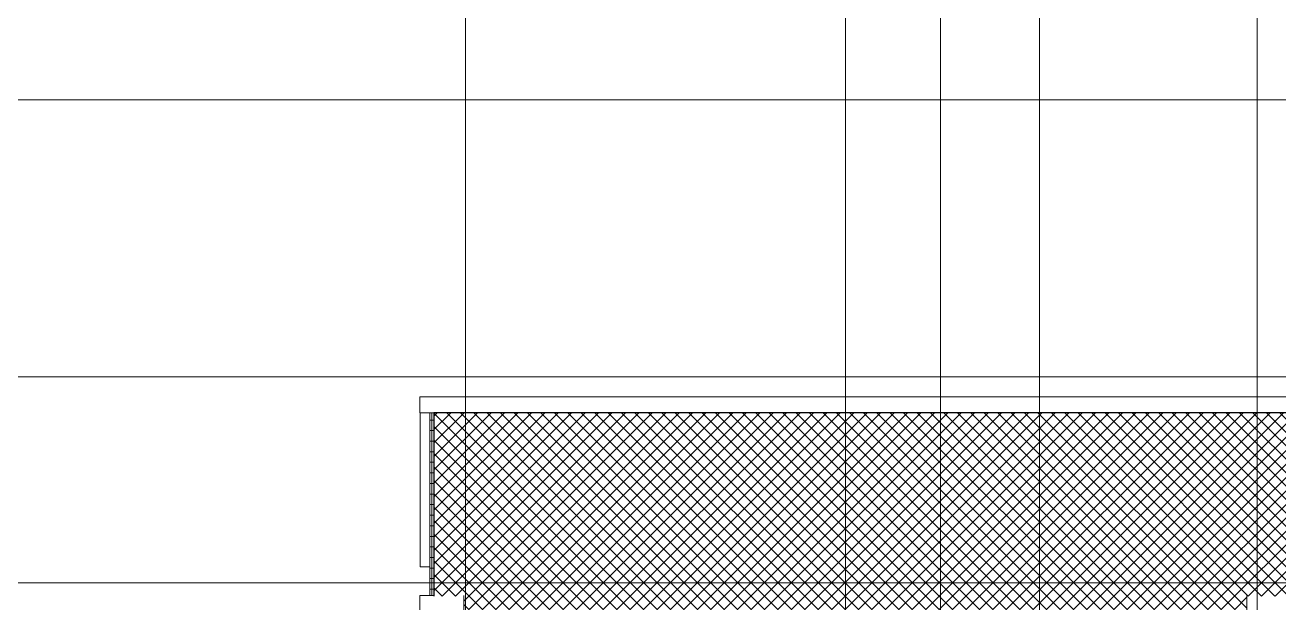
# Model space of a CAD drawing. Extents: x 692141 to 693595, y 1492301 to 1494225.
# Drawn here: x 692284.69 to 692300.53, y 1492386.96 to 1492394.26 of the extents above; entities that cross this region are included whole.
import ezdxf

# ---------------------------------------------------------------- set-up
doc = ezdxf.new("R2010")
doc.units = 0
doc.header["$MEASUREMENT"] = 0
doc.linetypes.add('Centre', pattern=[7937.5, 1587.5, -1190.625, 3968.75, -1190.625])
doc.linetypes.add('Grid Line', pattern=[5556.25, 3175, -793.75, 793.75, -793.75])
for name, color, linetype, lineweight in [('A-FLOR-LEVL', 8, 'Grid Line', 5), ('A-WALL-PATT', 111, 'Continuous', 5), ('S-GRID', 1, 'Continuous', 5)]:
    doc.layers.add(name, color=color, linetype=linetype, lineweight=lineweight)
doc.layers.add('A-WALL', color=2, linetype='Continuous')

# ---------------------------------------------------------------- blocks, each defined once
blk = doc.blocks.new('Walls 2 - Walls 2-316770-500_ELEVATION 4')
at = {"layer": 'A-WALL-PATT'}
h = blk.add_hatch(dxfattribs=at)
h.set_pattern_fill('FP_50', color=49, style=0, pattern_type=2)
h.set_pattern_definition([(45, (266899.66, 0), (-84.8528137423857, 84.8528137423857), []), (135, (266899.66, 0), (-84.8528137423857, -84.85281374238569), [])])
h.paths.add_polyline_path([(165725.033616764, 9099.999999999663), (159938.7526985987, 9422.33144578243), (160166.8933036091, 9099.999999999663), (164466.1054704802, 9099.999999999663)], flags=0)
h.paths.add_polyline_path([(109518.5247337433, 9099.999999999663), (111964.2575772016, 9099.999999999663), (110500.3483715241, 11168.30331996044), (109035.9069201185, 9099.999999999663), (109439.2276390238, 9099.999999999663)], flags=0)
h.paths.add_polyline_path([(99575.62917185752, 9099.999999999663), (108833.2465033203, 9099.999999999663), (110431.2569855498, 11347.14811610698), (110451.3893613049, 11360.12131372091), (110491.6162692514, 11378.03770539385), (110535.4815488925, 11369.04402118268), (110573.4719991573, 11343.44292353153), (110613.2310564947, 11295.11208163809), (112166.893303609, 9099.999999999663), (122416.9363114623, 9099.999999999663), (122422.0920828179, 11304.83352235996), (122434.280801053, 11333.57159757265), (122465.2814898869, 11364.3526064163), (122487.866874337, 11372.89807580033), (122511.4057485874, 11372.89807580037), (122533.9911330375, 11364.35260641644), (122553.7932941595, 11347.93515054572), (122569.2079786273, 11324.9028557513), (122578.9863803801, 11296.52298055726), (122582.3363114623, 11269.05679897658), (122582.3363114623, 9099.999999999663), (132833.2465033204, 9099.999999999663), (134081.3427552906, 10862.74826084876), (49899.63631146726, 15552.18721658816), (49899.63631146726, 14546.68701532904), (32099.64734712276, 14546.68701532904), (32099.64734712276, 12231.99238689879), (32479.64734712274, 12231.99238689879), (32479.64734712274, 12057.47501844791), (42369.6363114671, 12057.47501844791), (42369.6363114671, 12231.99238689883), (42929.63631146718, 12231.99238689883), (42929.63631146718, 11150.00000000003), (50416.93631146233, 11150.00000000003), (50422.09208281825, 11304.83352236068), (50434.28080105393, 11333.57159757383), (50465.281489887, 11364.3526064163), (50487.86687433705, 11372.89807580044), (50511.40574858748, 11372.8980758004), (50533.99113303752, 11364.35260641637), (50553.79329415954, 11347.93515054572), (50569.2079786274, 11324.90285575126), (50578.98638038018, 11296.52298055719), (50582.33631146234, 11239.82652702776), (50582.33631146234, 11150.00000000003), (61866.22020425883, 11150.00000000003), (61966.94550729638, 11301.06777850591), (61997.14501371959, 11322.75017457541), (62029.28265719483, 11332.99879199162), (62059.48216361817, 11330.57749624065), (62084.10102681731, 11315.77833132467), (62100.16984855504, 11290.38629494489), (62105.750491779, 11257.4640414353), (62095.71540026084, 11211.10251214242), (62068.16693325013, 11150.00000000003), (62937.48072384544, 11150.00000000003), (62899.10277437821, 11220.98248044986), (62893.52213115423, 11257.46404143513), (62899.10277437823, 11290.38629494489), (62915.17159611599, 11315.77833132481), (62943.90868069955, 11330.90768150253), (62969.98996573844, 11332.99879199159), (63002.12760921371, 11322.75017457537), (63032.32711563678, 11301.06777850595), (63074.06582815055, 11243.44578068922), (63133.05241867427, 11150.00000000003), (66099.63631146724, 11150.00000000003), (66099.6363114672, 12600.00000000005), (74899.63631066507, 12600.00000000005), (74899.6363106651, 9099.999999999663), (84572.18092627234, 9099.999999999663), (85969.561560856, 11302.94603136955), (85997.14501371968, 11322.75017457551), (86029.28265719484, 11332.99879199166), (86059.48216361826, 11330.57749624072), (86084.1010268173, 11315.77833132485), (86100.16984855503, 11290.38629494499), (86105.75049177906, 11257.46404143523), (86095.71540026092, 11211.10251214239), (86077.27075843433, 11174.52140533927), (84767.75262110129, 9099.999999999663), (88231.52000182866, 9099.999999999663), (86899.10277437826, 11220.98248044968), (86893.52213115424, 11257.4640414353), (86899.10277437823, 11290.38629494499), (86915.17159611596, 11315.77833132485), (86939.79045931506, 11330.57749624076), (86969.98996573802, 11332.99879199173), (87016.18214631766, 11312.65941230302), (87032.32711563677, 11301.06777850605), (87074.06582815057, 11243.44578068926), (88427.09169665749, 9099.999999999663), (98416.93631146228, 9099.999999999663), (98422.09208281749, 11304.83352235881), (98434.28080105287, 11333.57159757241), (98465.28148988695, 11364.35260641633), (98487.866874337, 11372.8980758004), (98511.40574858742, 11372.89807580044), (98533.99113303746, 11364.35260641637), (98553.79329415949, 11347.93515054568), (98569.20797862735, 11324.90285575123), (98578.98638038014, 11296.52298055723), (98582.33631146229, 11269.0567989764), (98582.33631146229, 9099.999999999663), (99453.05272110083, 9099.999999999663)], flags=0)
h.paths.add_polyline_path([(159964.2575772017, 9099.999999999663), (159727.7995432287, 9434.082834372779), (157365.6204265807, 9565.670743884175), (157035.9069201187, 9099.999999999663), (159756.3128359027, 9099.999999999663)], flags=0)
h.paths.add_polyline_path([(156833.2465033204, 9099.999999999663), (157170.6500664448, 9576.531792449972), (146582.3363114622, 10166.36601054505), (146582.3363114622, 9099.999999999663), (156616.4510795178, 9099.999999999663)], flags=0)
h.paths.add_polyline_path([(145637.1689076169, 9099.999999999663), (146416.9363114623, 9099.999999999663), (146416.9363114623, 10175.57980812701), (134953.6436132292, 10814.15573644956), (136166.893303609, 9099.999999999663), (145626.9349321704, 9099.999999999663)], flags=0)
h.paths.add_polyline_path([(135732.8838347653, 9099.999999999663), (135964.2575772016, 9099.999999999663), (134742.6904578592, 10825.90712503998), (134276.3131154265, 10851.88721228307), (133035.9069201186, 9099.999999999663), (135684.0393702846, 9099.999999999663)], flags=0)
at = {"layer": 'A-WALL', "color": 7}
for p, q in [((49899.63631146742, 14546.68701532903), (32099.64734712295, 14546.68701532903)), ((32099.64734712295, 14546.68701532903), (32099.64734712295, 12231.99238689877))]:
    blk.add_line(p, q, dxfattribs=at)

msp = doc.modelspace()

# ---------------------------------------------------------------- hatches: boundary and pattern name
at = {"layer": 'A-WALL-PATT'}
h = msp.add_hatch(dxfattribs=at)
h.set_pattern_fill('FP_45', color=8, scale=0.001, style=0, pattern_type=2)
h.set_pattern_definition([(0, (692289.8330634233, 1492382.324227746), (0, 0.133526), []), (90, (692289.8330634233, 1492382.324227746), (-0.15, 9.184850993605149e-18), [])])
h.paths.add_polyline_path([(692289.8580637705, 1492375.288383747), (692289.8580637705, 1492377.613383746), (692289.8080637704, 1492377.613383746), (692289.8080637704, 1492375.288383747)], flags=0)
h.paths.add_polyline_path([(692289.8080637704, 1492378.663383747), (692289.8580637705, 1492378.663383747), (692289.8580637705, 1492381.063383746), (692289.8080637704, 1492381.063383746), (692289.8080637704, 1492380.224180716)], flags=0)
h.paths.add_polyline_path([(692289.8580637705, 1492381.813383746), (692289.8580637705, 1492384.113383746), (692289.8080637704, 1492384.113383746), (692289.8080637704, 1492381.813383746), (692289.8291646879, 1492381.813383746)], flags=0)
h.paths.add_polyline_path([(692289.8080637704, 1492385.263383746), (692289.8580637705, 1492385.263383746), (692289.8525715276, 1492385.713383746), (692289.8080637704, 1492385.713383746)], flags=0)
h.paths.add_polyline_path([(692289.8580637705, 1492387.049750566), (692289.8580637705, 1492389.360070762), (692289.8080637704, 1492389.360070762), (692289.8080637704, 1492387.049750566), (692289.8362611918, 1492387.049750566)], flags=0)

# ---------------------------------------------------------------- linework, layer by layer
at = {"layer": 'A-FLOR-LEVL', "linetype": 'Centre'}
for p, q in [((692278.3000830481, 1492393.313383746), (692547.7862502306, 1492393.313383746)), ((692278.3000830481, 1492389.813383746), (692547.7862502306, 1492389.813383746)), ((692278.3000830481, 1492387.213383747), (692547.7862502306, 1492387.213383747))]:
    msp.add_line(p, q, dxfattribs=at)
at = {"layer": 'A-WALL-PATT', "color": 8}
for p, q in [((692289.6780637704, 1492389.560070762), (692307.6580527348, 1492389.560070762)), ((692289.6780637704, 1492389.360070762), (692289.6780637704, 1492389.560070762)), ((692289.6830637704, 1492389.560345231), (692290.2830637705, 1492389.560345231)), ((692307.6580527348, 1492389.360070762), (692289.6780637704, 1492389.360070762)), ((692290.1080555962, 1492389.360070762), (692289.6830637704, 1492389.360070762)), ((692289.6830637704, 1492389.360070762), (692289.6830637704, 1492387.413383747)), ((692289.8080637704, 1492387.049750566), (692289.8080637704, 1492389.360070762)), ((692289.8080637704, 1492389.360070762), (692289.8580637705, 1492389.360070762)), ((692289.8080637704, 1492387.049750566), (692289.8080637704, 1492389.360070762)), ((692289.8580637705, 1492389.360070762), (692289.8080637704, 1492389.360070762)), ((692289.8580637705, 1492389.360070762), (692289.8580637705, 1492387.049750566)), ((692289.8580637705, 1492389.360070762), (692289.8580637705, 1492387.049750566)), ((692289.8080637704, 1492387.049750566), (692289.8080637704, 1492387.940323642)), ((692289.8580637705, 1492387.940323642), (692289.8580637705, 1492387.049750566)), ((692289.6830637704, 1492387.413383747), (692289.8080637704, 1492387.413383747)), ((692289.8580637705, 1492387.049750566), (692289.6780637704, 1492387.049750566)), ((692289.6780637704, 1492387.049750566), (692289.6780637704, 1492385.914147714)), ((692290.2380637705, 1492385.914147714), (692290.2380637705, 1492387.049750566)), ((692300.1280527348, 1492387.049750566), (692300.1280527348, 1492385.914147714))]:
    msp.add_line(p, q, dxfattribs=at)
at = {"layer": 'S-GRID', "linetype": 'Grid Line'}
for p, q in [((692290.2580527348, 1492366.092463748), (692290.2580527348, 1492428.913383747)), ((692295.0580527348, 1492366.092463748), (692295.0580527348, 1492428.913383747)), ((692296.2580527348, 1492366.092463748), (692296.2580527348, 1492428.913383747)), ((692297.5081710422, 1492359.597277335), (692297.5081710422, 1492428.913383747)), ((692300.2581710422, 1492359.597277335), (692300.2581710422, 1492428.913383747))]:
    msp.add_line(p, q, dxfattribs=at)

# ---------------------------------------------------------------- block references
at = {"layer": 'A-WALL-PATT', "color": 8, "xscale": 0.001, "yscale": 0.001, "zscale": 0.001}
msp.add_blockref('Walls 2 - Walls 2-316770-500_ELEVATION 4', (692257.7584164233, 1492374.813383746), dxfattribs=at)

doc.saveas('drawing.dxf')
